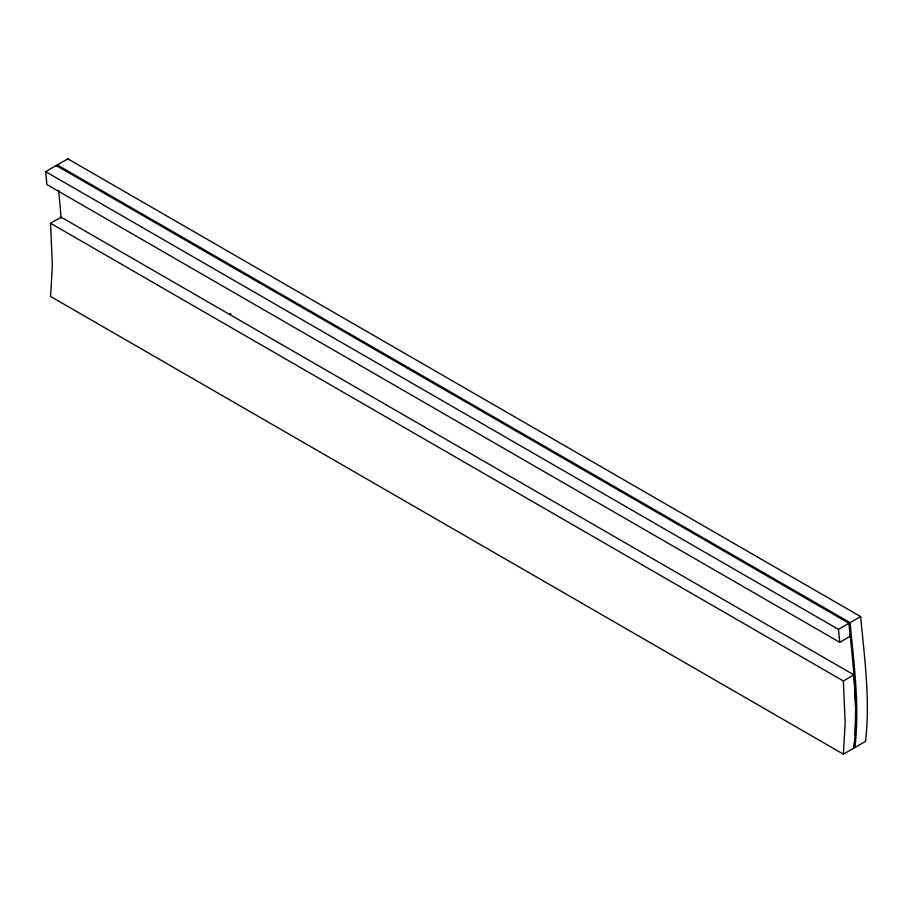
<?xml version="1.0" encoding="UTF-8"?>
<svg xmlns="http://www.w3.org/2000/svg" width="913" height="913" viewBox="0 0 913 913"><rect width="100%" height="100%" fill="white"/><g stroke="black" fill="none" stroke-linecap="round" stroke-linejoin="round"><path stroke-width="1.37" d="M855.139 735.011L855.664 707.769L853.929 674.89L61.114 217.157L50.546 223.263L52.361 265.363L50.557 296.44L843.361 754.161L865.547 741.356C870.317 699.769 864.508 657.976 860.639 616.56L67.836 158.839L45.65 171.644L46.94 184.574L839.743 642.307L850.311 636.201L850.14 634.581M854.819 739.416L853.929 748.067C858.471 708.636 853.415 668.978 849.661 629.708L849.421 627.288M854.979 747.462C859.738 705.852 853.952 664.082 850.083 622.655L57.268 164.933L57.348 165.732M843.361 754.161L845.176 723.085L843.361 680.984L50.546 223.263M45.65 171.644L838.465 629.365L860.639 616.56M843.361 680.984L853.929 674.89M849.786 630.997L849.022 623.271L56.218 165.538L56.286 166.349M839.743 642.307L838.465 629.365M849.181 624.869L849.022 623.271M58.672 190.281L61.182 218.196M67.836 158.839L67.904 159.638M230.932 313.935A14.939 8.628 60 0 1 229.985 313.433"/></g></svg>
